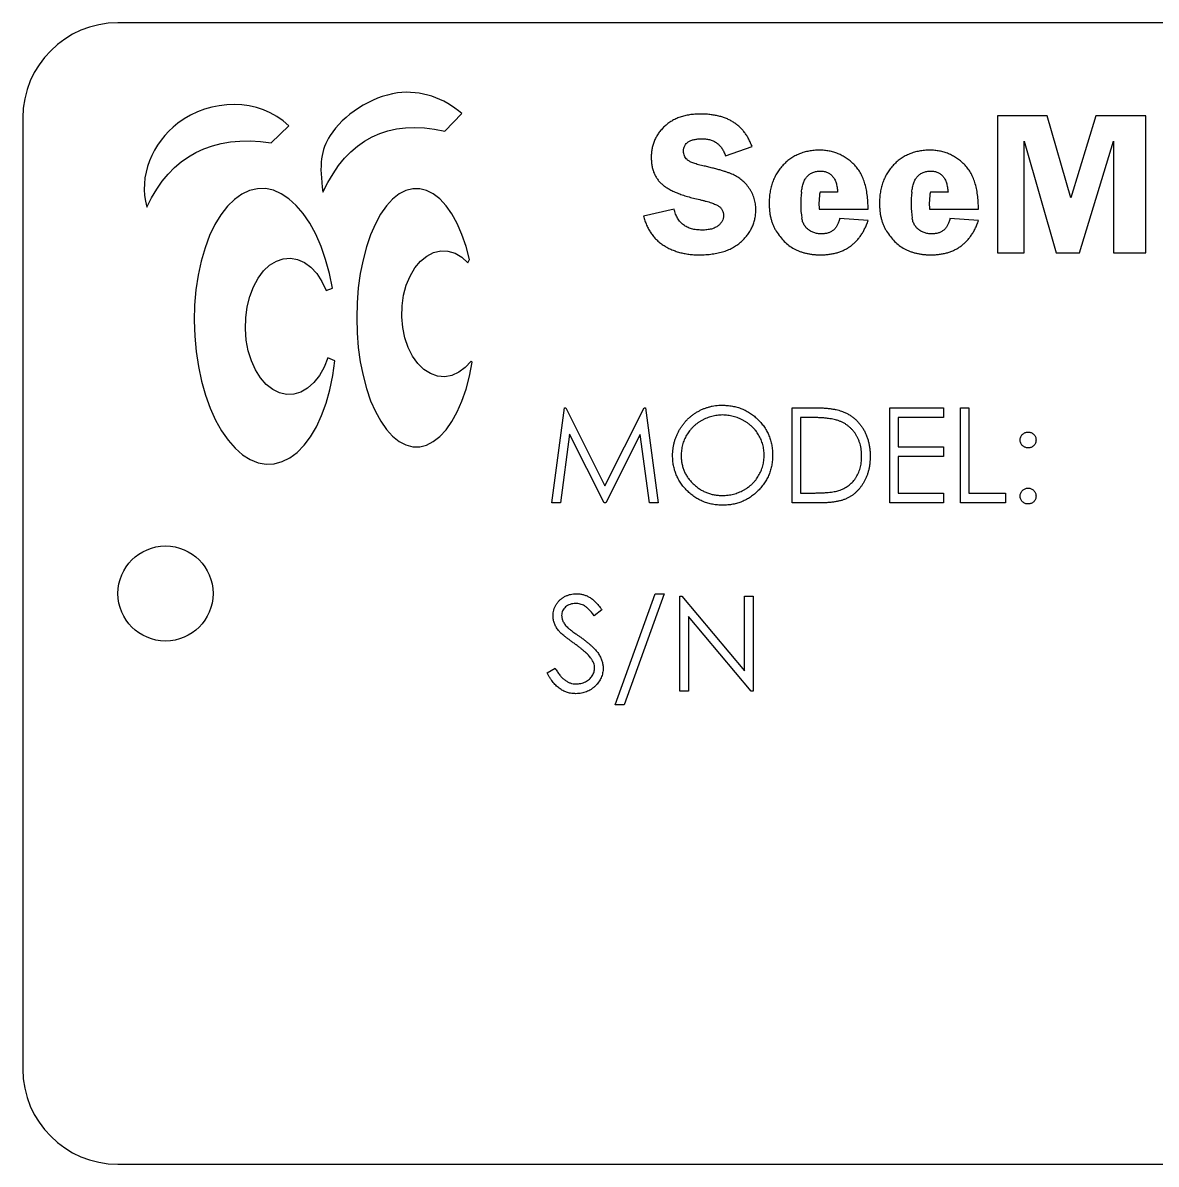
# Model space of a CAD drawing. Header units: millimetres. Extents: x -38.1 to 38.1, y -19.1 to 19.1.
# Drawn here: x -38.1 to -0.27, y -19.05 to 19.05 of the extents above; entities that cross this region are included whole.
import ezdxf

# ---------------------------------------------------------------- set-up
doc = ezdxf.new("R2010")
doc.units = ezdxf.units.MM

msp = doc.modelspace()

# ---------------------------------------------------------------- linework, layer by layer
at = {"color": 7, "linetype": 'Continuous', "lineweight": 25}
for p, q in [((34.925, 19.05), (-34.925, 19.05)), ((-24.015, 15.433), (-23.448, 16.021)), ((-38.1, 15.875), (-38.1, -15.875)), ((-5.567, 15.942), (-5.567, 11.37)), ((-3.908, 15.942), (-5.567, 15.942)), ((-3.123, 13.205), (-3.908, 15.942)), ((-2.287, 15.942), (-3.123, 13.205)), ((-0.614, 15.942), (-2.287, 15.942)), ((-0.614, 11.37), (-0.614, 15.942)), ((-29.806, 15.049), (-29.219, 15.616)), ((-14.648, 14.608), (-13.759, 14.917)), ((-4.678, 15.097), (-3.609, 11.37)), ((-4.678, 11.37), (-4.678, 15.097)), ((-2.831, 11.37), (-1.694, 15.097)), ((-1.694, 15.097), (-1.694, 11.37)), ((-12.107, 13.402), (-12.108, 13.402)), ((-10.901, 13.402), (-11.49, 13.402)), ((-8.424, 13.402), (-8.425, 13.402)), ((-7.218, 13.402), (-7.807, 13.402)), ((-16.362, 12.83), (-17.378, 12.601)), ((-11.519, 12.83), (-9.885, 12.83)), ((-7.836, 12.83), (-6.202, 12.83)), ((-9.885, 12.447), (-10.838, 12.513)), ((-6.202, 12.447), (-7.155, 12.513)), ((-23.243, 11.043), (-23.189, 11.154)), ((-5.567, 11.37), (-4.678, 11.37)), ((-3.609, 11.37), (-2.831, 11.37)), ((-1.694, 11.37), (-0.614, 11.37)), ((-27.971, 10.119), (-27.764, 10.192)), ((-27.686, 7.772), (-27.916, 7.869)), ((-23.097, 7.718), (-23.14, 7.758)), ((-20.44, 3.028), (-20.02, 6.203)), ((-20.02, 6.203), (-19.98, 6.203)), ((-19.98, 6.203), (-18.669, 3.598)), ((-18.669, 3.598), (-17.361, 6.203)), ((-17.361, 6.203), (-17.32, 6.203)), ((-17.32, 6.203), (-16.898, 3.028)), ((-12.421, 3.028), (-12.421, 6.203)), ((-12.421, 6.203), (-11.78, 6.203)), ((-9.164, 6.203), (-7.373, 6.203)), ((-9.164, 3.028), (-9.164, 6.203)), ((-7.373, 6.203), (-7.373, 5.878)), ((-6.803, 6.203), (-6.518, 6.203)), ((-6.803, 3.028), (-6.803, 6.203)), ((-6.518, 6.203), (-6.518, 3.354)), ((-11.912, 5.878), (-12.136, 5.878)), ((-12.136, 5.878), (-12.136, 3.354)), ((-7.373, 5.878), (-8.879, 5.878)), ((-8.879, 5.878), (-8.879, 4.901)), ((-19.849, 5.318), (-20.153, 3.028)), ((-18.699, 3.028), (-19.849, 5.318)), ((-17.488, 5.313), (-18.635, 3.028)), ((-17.184, 3.028), (-17.488, 5.313)), ((-8.879, 4.901), (-7.373, 4.901)), ((-8.879, 4.575), (-8.879, 3.354)), ((-7.373, 4.575), (-8.879, 4.575)), ((-7.373, 4.901), (-7.373, 4.575)), ((-12.136, 3.354), (-11.771, 3.354)), ((-8.879, 3.354), (-7.373, 3.354)), ((-7.373, 3.354), (-7.373, 3.028)), ((-6.518, 3.354), (-5.297, 3.354)), ((-5.297, 3.354), (-5.297, 3.028)), ((-20.153, 3.028), (-20.44, 3.028)), ((-18.635, 3.028), (-18.699, 3.028)), ((-16.898, 3.028), (-17.184, 3.028)), ((-11.437, 3.028), (-12.421, 3.028)), ((-7.373, 3.028), (-9.164, 3.028)), ((-5.297, 3.028), (-6.803, 3.028)), ((-18.323, -3.711), (-16.995, -0.007)), ((-16.695, -0.007), (-18.023, -3.711)), ((-16.995, -0.007), (-16.695, -0.007)), ((-16.165, -3.263), (-16.165, -0.088)), ((-16.165, -0.088), (-16.106, -0.088)), ((-16.106, -0.088), (-14.008, -2.587)), ((-14.008, -2.587), (-14.008, -0.088)), ((-14.008, -0.088), (-13.723, -0.088)), ((-13.723, -0.088), (-13.723, -3.263)), ((-18.771, -0.544), (-19.028, -0.74)), ((-13.788, -3.263), (-15.881, -0.77)), ((-15.881, -0.77), (-15.881, -3.263)), ((-20.602, -2.651), (-20.334, -2.49)), ((-15.881, -3.263), (-16.165, -3.263)), ((-13.723, -3.263), (-13.788, -3.263)), ((-18.023, -3.711), (-18.323, -3.711)), ((-34.925, -19.05), (34.925, -19.05))]:
    msp.add_line(p, q, dxfattribs=at)
at = {"color": 7, "linetype": 'Continuous', "lineweight": 25, "flags": 128}
for points in [[(-27.764, 10.192), (-27.865, 10.681), (-27.992, 11.148), (-28.145, 11.587), (-28.322, 11.992), (-28.52, 12.358), (-28.737, 12.68), (-28.971, 12.954), (-29.217, 13.177), (-29.473, 13.346), (-29.737, 13.459), (-30.003, 13.514), (-30.27, 13.51), (-30.534, 13.449), (-30.79, 13.329), (-31.037, 13.154), (-31.271, 12.925), (-31.489, 12.645), (-31.687, 12.318), (-31.865, 11.948), (-32.019, 11.539), (-32.147, 11.096), (-32.249, 10.627), (-32.321, 10.135), (-32.365, 9.628), (-32.378, 9.112), (-32.362, 8.593), (-32.315, 8.079), (-32.239, 7.575), (-32.135, 7.089), (-32.004, 6.625), (-31.847, 6.191), (-31.667, 5.791), (-31.466, 5.431), (-31.247, 5.116), (-31.011, 4.848), (-30.763, 4.633), (-30.506, 4.472), (-30.242, 4.367), (-29.975, 4.32), (-29.708, 4.332), (-29.446, 4.401), (-29.19, 4.528), (-28.945, 4.711), (-28.713, 4.948), (-28.498, 5.234), (-28.302, 5.568), (-28.128, 5.944), (-27.977, 6.358), (-27.853, 6.804), (-27.755, 7.278), (-27.686, 7.772)], [(-23.189, 11.154), (-23.305, 11.587), (-23.444, 11.988), (-23.603, 12.351), (-23.781, 12.672), (-23.974, 12.946), (-24.181, 13.17), (-24.398, 13.34), (-24.624, 13.455), (-24.853, 13.512), (-25.084, 13.511), (-25.314, 13.452), (-25.539, 13.336), (-25.756, 13.164), (-25.963, 12.938), (-26.156, 12.662), (-26.333, 12.34), (-26.491, 11.975), (-26.629, 11.573), (-26.744, 11.139), (-26.836, 10.679), (-26.902, 10.199), (-26.942, 9.706), (-26.956, 9.205), (-26.942, 8.705), (-26.902, 8.212), (-26.836, 7.732), (-26.744, 7.272), (-26.629, 6.838), (-26.491, 6.436), (-26.332, 6.071), (-26.155, 5.749), (-25.962, 5.473), (-25.756, 5.248), (-25.539, 5.076), (-25.314, 4.96), (-25.084, 4.901), (-24.853, 4.9), (-24.623, 4.957), (-24.398, 5.072), (-24.181, 5.242), (-23.974, 5.466), (-23.78, 5.74), (-23.603, 6.061), (-23.444, 6.425), (-23.305, 6.826), (-23.189, 7.259), (-23.097, 7.718)], [(-23.14, 7.758), (-23.334, 7.544), (-23.549, 7.383), (-23.779, 7.28), (-24.018, 7.238), (-24.257, 7.259), (-24.491, 7.341), (-24.712, 7.483), (-24.914, 7.68), (-25.09, 7.926), (-25.235, 8.214), (-25.346, 8.535), (-25.418, 8.881), (-25.45, 9.239), (-25.441, 9.601), (-25.39, 9.955), (-25.3, 10.291), (-25.174, 10.598), (-25.014, 10.868), (-24.825, 11.093), (-24.614, 11.265), (-24.387, 11.381), (-24.149, 11.435), (-23.909, 11.428), (-23.674, 11.358), (-23.449, 11.228), (-23.243, 11.043)], [(-27.916, 7.869), (-28.043, 7.553), (-28.202, 7.273), (-28.388, 7.038), (-28.595, 6.853), (-28.82, 6.724), (-29.055, 6.654), (-29.294, 6.644), (-29.531, 6.695), (-29.759, 6.807), (-29.973, 6.974), (-30.166, 7.194), (-30.333, 7.461), (-30.471, 7.766), (-30.575, 8.103), (-30.642, 8.461), (-30.67, 8.831), (-30.66, 9.204), (-30.61, 9.57), (-30.524, 9.917), (-30.401, 10.238), (-30.247, 10.524), (-30.065, 10.766), (-29.861, 10.959), (-29.638, 11.097), (-29.405, 11.176), (-29.166, 11.195), (-28.928, 11.153), (-28.698, 11.051), (-28.482, 10.891), (-28.285, 10.679), (-28.114, 10.419), (-27.971, 10.119)]]:
    msp.add_lwpolyline(points, dxfattribs=at)
at = {"color": 7, "linetype": 'Continuous', "lineweight": 25}
msp.add_circle((-33.337, 0), 1.587, dxfattribs=at)
for centre, radius, start, end in [((-34.925, 15.875), 3.175, 90, 180), ((-9.24, 13), 2.896, 172.03, 189.3497), ((-9.24, 13), 2.286, 169.8848, 184.2651), ((-5.557, 13), 2.896, 172.03, 189.3497), ((-5.557, 13), 2.286, 169.8848, 184.2651), ((-34.925, -15.875), 3.175, 180, 270)]:
    msp.add_arc(centre, radius, start, end, dxfattribs=at)
for points, knots in [([(-23.448, 16.021), (-24.029, 16.535), (-25.708, 17.135), (-28.066, 15.504), (-28.214, 14.315), (-28.082, 13.395)], [0, 0, 0, 0, 0.335432, 0.721969, 1, 1, 1, 1]), ([(-29.219, 15.616), (-30.216, 16.566), (-33.148, 16.473), (-34.261, 13.927), (-33.957, 12.902)], [0, 0, 0, 0, 0.558738, 1, 1, 1, 1]), ([(-15.483, 16.005), (-15.545, 16.004), (-15.665, 16.001), (-15.84, 15.982), (-16.006, 15.949), (-16.161, 15.904), (-16.307, 15.845), (-16.443, 15.773), (-16.569, 15.688), (-16.684, 15.591), (-16.787, 15.484), (-16.878, 15.371), (-16.953, 15.25), (-17.017, 15.125), (-17.064, 14.993), (-17.099, 14.856), (-17.121, 14.712), (-17.123, 14.614), (-17.124, 14.564)], [0, 0, 0, 0, 0.075392, 0.147094, 0.215647, 0.281524, 0.345307, 0.407637, 0.469762, 0.53127, 0.592, 0.651083, 0.708616, 0.765676, 0.822567, 0.880233, 0.939177, 1, 1, 1, 1]), ([(-13.759, 14.917), (-13.775, 14.961), (-13.808, 15.048), (-13.868, 15.171), (-13.934, 15.287), (-14.009, 15.393), (-14.091, 15.491), (-14.18, 15.581), (-14.277, 15.663), (-14.381, 15.735), (-14.493, 15.799), (-14.613, 15.855), (-14.74, 15.901), (-14.874, 15.938), (-15.016, 15.968), (-15.165, 15.99), (-15.322, 16.003), (-15.429, 16.004), (-15.483, 16.005)], [0, 0, 0, 0, 0.064515, 0.126749, 0.187269, 0.246301, 0.304029, 0.361531, 0.418914, 0.476688, 0.534966, 0.594791, 0.656394, 0.719754, 0.785322, 0.853813, 0.925435, 1, 1, 1, 1]), ([(-16.045, 14.764), (-16.043, 14.797), (-16.04, 14.859), (-16.009, 14.946), (-15.959, 15.021), (-15.888, 15.08), (-15.797, 15.126), (-15.687, 15.158), (-15.559, 15.176), (-15.467, 15.178), (-15.418, 15.18)], [0, 0, 0, 0, 0.11479, 0.219827, 0.321313, 0.427104, 0.543847, 0.676556, 0.827346, 1, 1, 1, 1]), ([(-15.418, 15.18), (-15.371, 15.178), (-15.28, 15.175), (-15.15, 15.148), (-15.033, 15.103), (-14.928, 15.04), (-14.838, 14.957), (-14.76, 14.858), (-14.694, 14.74), (-14.664, 14.653), (-14.648, 14.608)], [0, 0, 0, 0, 0.136063, 0.262095, 0.381078, 0.497354, 0.613142, 0.733667, 0.861657, 1, 1, 1, 1]), ([(-17.124, 14.564), (-17.123, 14.516), (-17.121, 14.421), (-17.103, 14.284), (-17.075, 14.156), (-17.034, 14.037), (-16.981, 13.926), (-16.916, 13.825), (-16.841, 13.732), (-16.751, 13.648), (-16.649, 13.572), (-16.531, 13.5), (-16.399, 13.431), (-16.25, 13.367), (-16.087, 13.305), (-15.907, 13.25), (-15.713, 13.194), (-15.577, 13.163), (-15.507, 13.148)], [0, 0, 0, 0, 0.061506, 0.119272, 0.174547, 0.227166, 0.278589, 0.328801, 0.379011, 0.429582, 0.483011, 0.540443, 0.603646, 0.671605, 0.744903, 0.823836, 0.90894, 1, 1, 1, 1]), ([(-15.4, 14.279), (-15.433, 14.286), (-15.495, 14.3), (-15.584, 14.324), (-15.664, 14.349), (-15.735, 14.373), (-15.797, 14.399), (-15.849, 14.426), (-15.893, 14.453), (-15.938, 14.49), (-15.981, 14.541), (-16.017, 14.61), (-16.042, 14.685), (-16.044, 14.737), (-16.045, 14.764)], [0, 0, 0, 0, 0.114099, 0.217581, 0.312745, 0.397248, 0.472723, 0.538499, 0.597047, 0.646493, 0.736478, 0.822854, 0.909848, 1, 1, 1, 1]), ([(-11.508, 14.799), (-11.568, 14.797), (-11.686, 14.794), (-11.859, 14.771), (-12.024, 14.732), (-12.18, 14.678), (-12.328, 14.61), (-12.467, 14.525), (-12.598, 14.424), (-12.72, 14.309), (-12.829, 14.182), (-12.925, 14.044), (-13.007, 13.897), (-13.072, 13.738), (-13.124, 13.571), (-13.16, 13.395), (-13.184, 13.208), (-13.186, 13.081), (-13.187, 13.016)], [0, 0, 0, 0, 0.065653, 0.128905, 0.190007, 0.2495, 0.308348, 0.367373, 0.426986, 0.487916, 0.549247, 0.60983, 0.670806, 0.732515, 0.795893, 0.86106, 0.92896, 1, 1, 1, 1]), ([(-9.885, 12.83), (-9.887, 12.913), (-9.89, 13.073), (-9.911, 13.305), (-9.949, 13.519), (-10, 13.716), (-10.067, 13.896), (-10.15, 14.058), (-10.246, 14.204), (-10.36, 14.329), (-10.482, 14.439), (-10.611, 14.535), (-10.746, 14.617), (-10.886, 14.684), (-11.033, 14.735), (-11.186, 14.771), (-11.345, 14.795), (-11.453, 14.797), (-11.508, 14.799)], [0, 0, 0, 0, 0.0860345, 0.1665342, 0.2416322, 0.3120462, 0.3782301, 0.4408397, 0.5008451, 0.5593166, 0.6163044, 0.6716139, 0.7262378, 0.7799334, 0.8334524, 0.8875956, 0.9431952, 1, 1, 1, 1]), ([(-7.825, 14.799), (-7.885, 14.797), (-8.003, 14.794), (-8.176, 14.771), (-8.341, 14.732), (-8.497, 14.678), (-8.645, 14.61), (-8.784, 14.525), (-8.915, 14.424), (-9.037, 14.309), (-9.146, 14.182), (-9.242, 14.044), (-9.324, 13.897), (-9.389, 13.738), (-9.441, 13.571), (-9.477, 13.395), (-9.501, 13.208), (-9.503, 13.081), (-9.504, 13.016)], [0, 0, 0, 0, 0.065653, 0.128905, 0.190007, 0.2495, 0.308348, 0.367373, 0.426986, 0.487916, 0.549247, 0.60983, 0.670806, 0.732515, 0.795893, 0.86106, 0.92896, 1, 1, 1, 1]), ([(-6.202, 12.83), (-6.204, 12.913), (-6.207, 13.073), (-6.228, 13.305), (-6.266, 13.519), (-6.317, 13.716), (-6.384, 13.896), (-6.467, 14.058), (-6.563, 14.204), (-6.677, 14.329), (-6.799, 14.439), (-6.928, 14.535), (-7.063, 14.617), (-7.203, 14.684), (-7.35, 14.735), (-7.503, 14.771), (-7.662, 14.795), (-7.77, 14.797), (-7.825, 14.799)], [0, 0, 0, 0, 0.0860345, 0.1665342, 0.2416322, 0.3120462, 0.3782301, 0.4408397, 0.5008451, 0.5593166, 0.6163044, 0.6716139, 0.7262378, 0.7799334, 0.8334524, 0.8875956, 0.9431952, 1, 1, 1, 1]), ([(-13.632, 12.816), (-13.632, 12.849), (-13.633, 12.913), (-13.645, 13.007), (-13.661, 13.1), (-13.685, 13.19), (-13.718, 13.277), (-13.755, 13.363), (-13.8, 13.445), (-13.868, 13.551), (-13.963, 13.673), (-14.093, 13.8), (-14.235, 13.905), (-14.366, 13.975), (-14.481, 14.021), (-14.578, 14.058), (-14.687, 14.094), (-14.807, 14.13), (-14.939, 14.168), (-15.083, 14.204), (-15.238, 14.242), (-15.345, 14.266), (-15.4, 14.279)], [0, 0, 0, 0, 0.038559, 0.07617, 0.113351, 0.149983, 0.186809, 0.223786, 0.260917, 0.298772, 0.373277, 0.444195, 0.513966, 0.583114, 0.620143, 0.66134, 0.706484, 0.756246, 0.810645, 0.869498, 0.932644, 1, 1, 1, 1]), ([(-12.108, 13.402), (-12.101, 13.456), (-12.088, 13.56), (-12.049, 13.704), (-11.993, 13.826), (-11.921, 13.927), (-11.832, 14.006), (-11.726, 14.061), (-11.606, 14.095), (-11.52, 14.098), (-11.476, 14.1)], [0, 0, 0, 0, 0.157029, 0.29675, 0.422208, 0.537392, 0.647419, 0.757289, 0.873488, 1, 1, 1, 1]), ([(-11.476, 14.1), (-11.434, 14.098), (-11.354, 14.094), (-11.242, 14.061), (-11.144, 14.005), (-11.063, 13.926), (-10.998, 13.826), (-10.951, 13.703), (-10.915, 13.56), (-10.906, 13.456), (-10.901, 13.402)], [0, 0, 0, 0, 0.1224965, 0.2355419, 0.3427018, 0.4510951, 0.5667078, 0.6941457, 0.8378627, 1, 1, 1, 1]), ([(-8.425, 13.402), (-8.418, 13.456), (-8.405, 13.56), (-8.366, 13.704), (-8.31, 13.826), (-8.238, 13.927), (-8.149, 14.006), (-8.043, 14.061), (-7.923, 14.095), (-7.837, 14.098), (-7.793, 14.1)], [0, 0, 0, 0, 0.157029, 0.29675, 0.422208, 0.537392, 0.647419, 0.757289, 0.873488, 1, 1, 1, 1]), ([(-7.793, 14.1), (-7.751, 14.098), (-7.671, 14.094), (-7.559, 14.061), (-7.461, 14.005), (-7.38, 13.926), (-7.315, 13.826), (-7.268, 13.703), (-7.232, 13.56), (-7.223, 13.456), (-7.218, 13.402)], [0, 0, 0, 0, 0.1224965, 0.2355419, 0.3427018, 0.4510951, 0.5667078, 0.6941457, 0.8378627, 1, 1, 1, 1]), ([(-15.507, 13.148), (-15.47, 13.139), (-15.398, 13.123), (-15.296, 13.096), (-15.202, 13.071), (-15.118, 13.044), (-15.044, 13.016), (-14.979, 12.99), (-14.924, 12.962), (-14.864, 12.926), (-14.802, 12.875), (-14.748, 12.8), (-14.716, 12.713), (-14.713, 12.651), (-14.711, 12.619)], [0, 0, 0, 0, 0.110693, 0.212344, 0.305449, 0.390589, 0.466121, 0.533313, 0.593083, 0.644492, 0.735924, 0.821486, 0.907858, 1, 1, 1, 1]), ([(-13.187, 13.016), (-13.187, 12.972), (-13.185, 12.885), (-13.174, 12.758), (-13.157, 12.635), (-13.129, 12.517), (-13.097, 12.404), (-13.056, 12.295), (-13.009, 12.191), (-12.934, 12.061), (-12.83, 11.912), (-12.688, 11.751), (-12.529, 11.615), (-12.383, 11.521), (-12.259, 11.458), (-12.16, 11.418), (-12.057, 11.383), (-11.948, 11.356), (-11.835, 11.332), (-11.717, 11.318), (-11.594, 11.307), (-11.511, 11.306), (-11.468, 11.306)], [0, 0, 0, 0, 0.048395, 0.095121, 0.140693, 0.18472, 0.227884, 0.27024, 0.31223, 0.353599, 0.434316, 0.512364, 0.588462, 0.664227, 0.70245, 0.741423, 0.781333, 0.822264, 0.864562, 0.908186, 0.953069, 1, 1, 1, 1]), ([(-9.504, 13.016), (-9.504, 12.972), (-9.502, 12.885), (-9.491, 12.758), (-9.474, 12.635), (-9.446, 12.517), (-9.414, 12.404), (-9.373, 12.295), (-9.326, 12.191), (-9.251, 12.061), (-9.147, 11.912), (-9.005, 11.751), (-8.846, 11.615), (-8.7, 11.521), (-8.576, 11.458), (-8.477, 11.418), (-8.374, 11.383), (-8.265, 11.356), (-8.152, 11.332), (-8.034, 11.318), (-7.911, 11.307), (-7.828, 11.306), (-7.785, 11.306)], [0, 0, 0, 0, 0.048395, 0.095121, 0.140693, 0.18472, 0.227884, 0.27024, 0.31223, 0.353599, 0.434316, 0.512364, 0.588462, 0.664227, 0.70245, 0.741423, 0.781333, 0.822264, 0.864562, 0.908186, 0.953069, 1, 1, 1, 1]), ([(-17.378, 12.601), (-17.365, 12.549), (-17.337, 12.446), (-17.281, 12.3), (-17.216, 12.163), (-17.138, 12.038), (-17.053, 11.92), (-16.954, 11.813), (-16.846, 11.717), (-16.727, 11.63), (-16.6, 11.554), (-16.466, 11.487), (-16.325, 11.432), (-16.179, 11.385), (-16.025, 11.349), (-15.865, 11.325), (-15.698, 11.308), (-15.585, 11.307), (-15.527, 11.306)], [0, 0, 0, 0, 0.065952, 0.129474, 0.190882, 0.250511, 0.309712, 0.368305, 0.427226, 0.486752, 0.547072, 0.607932, 0.669196, 0.731902, 0.795766, 0.861559, 0.929707, 1, 1, 1, 1]), ([(-15.437, 12.132), (-15.497, 12.133), (-15.612, 12.137), (-15.777, 12.17), (-15.923, 12.224), (-16.05, 12.302), (-16.159, 12.402), (-16.248, 12.525), (-16.318, 12.669), (-16.347, 12.775), (-16.362, 12.83)], [0, 0, 0, 0, 0.142527, 0.272527, 0.393752, 0.50918, 0.62313, 0.740545, 0.865001, 1, 1, 1, 1]), ([(-15.527, 11.306), (-15.451, 11.307), (-15.304, 11.31), (-15.09, 11.331), (-14.89, 11.365), (-14.705, 11.415), (-14.534, 11.476), (-14.378, 11.555), (-14.236, 11.645), (-14.109, 11.75), (-13.998, 11.866), (-13.899, 11.985), (-13.817, 12.111), (-13.749, 12.242), (-13.697, 12.378), (-13.659, 12.519), (-13.637, 12.666), (-13.634, 12.766), (-13.632, 12.816)], [0, 0, 0, 0, 0.083526, 0.162282, 0.236664, 0.306881, 0.373319, 0.436906, 0.498393, 0.558982, 0.618022, 0.674506, 0.729512, 0.783646, 0.836729, 0.890319, 0.944508, 1, 1, 1, 1]), ([(-14.711, 12.619), (-14.713, 12.586), (-14.717, 12.522), (-14.753, 12.43), (-14.812, 12.346), (-14.877, 12.285), (-14.939, 12.24), (-14.993, 12.212), (-15.053, 12.187), (-15.118, 12.166), (-15.19, 12.15), (-15.267, 12.14), (-15.35, 12.132), (-15.407, 12.132), (-15.437, 12.132)], [0, 0, 0, 0, 0.099273, 0.197108, 0.299499, 0.410975, 0.470792, 0.533123, 0.599222, 0.669654, 0.744658, 0.823755, 0.909472, 1, 1, 1, 1]), ([(-11.446, 12.005), (-11.49, 12.007), (-11.576, 12.011), (-11.699, 12.043), (-11.813, 12.098), (-11.899, 12.16), (-11.959, 12.22), (-11.999, 12.271), (-12.033, 12.327), (-12.061, 12.388), (-12.081, 12.455), (-12.092, 12.503), (-12.096, 12.528), (-12.097, 12.53)], [0.1441545, 0.1441545, 0.1441545, 0.1441545, 0.2671141, 0.384197, 0.5004564, 0.6187329, 0.679122, 0.7392895, 0.8001052, 0.8632565, 0.9275505, 0.9960181, 1, 1, 1, 1]), ([(-11.468, 11.306), (-11.419, 11.307), (-11.324, 11.308), (-11.184, 11.323), (-11.05, 11.343), (-10.923, 11.376), (-10.801, 11.415), (-10.686, 11.465), (-10.577, 11.523), (-10.475, 11.59), (-10.379, 11.666), (-10.289, 11.751), (-10.206, 11.846), (-10.128, 11.948), (-10.058, 12.06), (-9.993, 12.18), (-9.935, 12.31), (-9.902, 12.401), (-9.885, 12.447)], [0, 0, 0, 0, 0.069288, 0.13605, 0.200032, 0.262198, 0.322691, 0.382208, 0.440384, 0.498537, 0.556228, 0.614556, 0.674306, 0.735182, 0.797663, 0.86238, 0.930074, 1, 1, 1, 1]), ([(-10.838, 12.513), (-10.847, 12.472), (-10.865, 12.396), (-10.911, 12.292), (-10.967, 12.202), (-11.039, 12.129), (-11.123, 12.073), (-11.22, 12.032), (-11.329, 12.009), (-11.406, 12.006), (-11.446, 12.005)], [0, 0, 0, 0, 0.1412, 0.270036, 0.389241, 0.504207, 0.618043, 0.735235, 0.86213, 1, 1, 1, 1]), ([(-7.763, 12.005), (-7.807, 12.007), (-7.893, 12.011), (-8.016, 12.043), (-8.13, 12.098), (-8.216, 12.16), (-8.276, 12.22), (-8.316, 12.271), (-8.35, 12.327), (-8.378, 12.388), (-8.398, 12.455), (-8.409, 12.503), (-8.413, 12.528), (-8.414, 12.53)], [0.1441545, 0.1441545, 0.1441545, 0.1441545, 0.2671141, 0.384197, 0.5004564, 0.6187329, 0.679122, 0.7392895, 0.8001052, 0.8632565, 0.9275505, 0.9960181, 1, 1, 1, 1]), ([(-7.785, 11.306), (-7.736, 11.307), (-7.641, 11.308), (-7.501, 11.323), (-7.367, 11.343), (-7.24, 11.376), (-7.118, 11.415), (-7.003, 11.465), (-6.894, 11.523), (-6.792, 11.59), (-6.696, 11.666), (-6.606, 11.751), (-6.523, 11.846), (-6.445, 11.948), (-6.375, 12.06), (-6.31, 12.18), (-6.252, 12.31), (-6.219, 12.401), (-6.202, 12.447)], [0, 0, 0, 0, 0.069288, 0.13605, 0.200032, 0.262198, 0.322691, 0.382208, 0.440384, 0.498537, 0.556228, 0.614556, 0.674306, 0.735182, 0.797663, 0.86238, 0.930074, 1, 1, 1, 1]), ([(-7.155, 12.513), (-7.164, 12.472), (-7.182, 12.396), (-7.228, 12.292), (-7.284, 12.202), (-7.356, 12.129), (-7.44, 12.073), (-7.537, 12.032), (-7.646, 12.009), (-7.723, 12.006), (-7.763, 12.005)], [0, 0, 0, 0, 0.1412, 0.270036, 0.389241, 0.504207, 0.618043, 0.735235, 0.86213, 1, 1, 1, 1]), ([(-16.41, 4.602), (-16.409, 4.64), (-16.408, 4.715), (-16.397, 4.826), (-16.38, 4.936), (-16.356, 5.043), (-16.324, 5.149), (-16.287, 5.252), (-16.241, 5.353), (-16.19, 5.452), (-16.133, 5.546), (-16.069, 5.636), (-16.002, 5.721), (-15.928, 5.8), (-15.851, 5.874), (-15.768, 5.943), (-15.68, 6.007), (-15.587, 6.064), (-15.491, 6.116), (-15.393, 6.161), (-15.292, 6.199), (-15.19, 6.23), (-15.085, 6.255), (-14.979, 6.272), (-14.871, 6.283), (-14.798, 6.284), (-14.761, 6.285)], [0, 0, 0, 0, 0.043209, 0.0858729, 0.12812, 0.170152, 0.2119176, 0.253753, 0.2960064, 0.3384434, 0.3810154, 0.4228205, 0.4640891, 0.5051258, 0.545975, 0.5869852, 0.6283386, 0.6700838, 0.7119916, 0.7530392, 0.7940494, 0.8348855, 0.8754983, 0.9165473, 0.9580038, 1, 1, 1, 1]), ([(-14.761, 6.285), (-14.702, 6.283), (-14.587, 6.28), (-14.417, 6.258), (-14.255, 6.219), (-14.1, 6.168), (-13.952, 6.099), (-13.812, 6.016), (-13.679, 5.917), (-13.555, 5.804), (-13.442, 5.682), (-13.343, 5.55), (-13.259, 5.412), (-13.191, 5.266), (-13.137, 5.114), (-13.1, 4.954), (-13.076, 4.788), (-13.073, 4.675), (-13.072, 4.617)], [0, 0, 0, 0, 0.06657, 0.130749, 0.193413, 0.254989, 0.316114, 0.377262, 0.439401, 0.502971, 0.566525, 0.628231, 0.689091, 0.749345, 0.81017, 0.87161, 0.934869, 1, 1, 1, 1]), ([(-11.78, 6.203), (-11.724, 6.203), (-11.616, 6.202), (-11.46, 6.197), (-11.316, 6.189), (-11.184, 6.176), (-11.064, 6.16), (-10.956, 6.141), (-10.86, 6.118), (-10.8, 6.098), (-10.772, 6.089)], [0, 0, 0, 0, 0.164289, 0.317406, 0.458844, 0.589367, 0.707831, 0.81577, 0.91288, 1, 1, 1, 1]), ([(-14.747, 5.959), (-14.777, 5.959), (-14.837, 5.958), (-14.926, 5.948), (-15.014, 5.935), (-15.101, 5.915), (-15.187, 5.888), (-15.271, 5.858), (-15.354, 5.82), (-15.436, 5.778), (-15.514, 5.731), (-15.589, 5.68), (-15.659, 5.624), (-15.725, 5.565), (-15.786, 5.502), (-15.843, 5.435), (-15.895, 5.363), (-15.943, 5.289), (-15.986, 5.211), (-16.024, 5.131), (-16.055, 5.048), (-16.08, 4.963), (-16.101, 4.876), (-16.114, 4.787), (-16.124, 4.696), (-16.124, 4.634), (-16.125, 4.603)], [0, 0, 0, 0, 0.042023, 0.083645, 0.124984, 0.166247, 0.207702, 0.249631, 0.291742, 0.334743, 0.37746, 0.419556, 0.461044, 0.502096, 0.542891, 0.583801, 0.624864, 0.666225, 0.707399, 0.748557, 0.789655, 0.83074, 0.87207, 0.913993, 0.956498, 1, 1, 1, 1]), ([(-13.357, 4.618), (-13.357, 4.648), (-13.358, 4.71), (-13.367, 4.8), (-13.381, 4.888), (-13.401, 4.974), (-13.426, 5.057), (-13.458, 5.139), (-13.495, 5.218), (-13.537, 5.294), (-13.585, 5.368), (-13.637, 5.438), (-13.695, 5.504), (-13.756, 5.567), (-13.822, 5.626), (-13.893, 5.68), (-13.969, 5.731), (-14.048, 5.778), (-14.131, 5.821), (-14.215, 5.857), (-14.301, 5.889), (-14.388, 5.915), (-14.476, 5.935), (-14.565, 5.948), (-14.656, 5.958), (-14.717, 5.959), (-14.747, 5.959)], [0, 0, 0, 0, 0.042915, 0.08513, 0.126473, 0.167453, 0.207976, 0.248249, 0.28875, 0.32967, 0.370537, 0.411129, 0.451819, 0.492406, 0.533486, 0.575263, 0.617441, 0.660672, 0.70394, 0.746868, 0.789079, 0.831104, 0.873238, 0.915166, 0.957381, 1, 1, 1, 1]), ([(-10.937, 5.789), (-10.963, 5.796), (-11.02, 5.812), (-11.112, 5.829), (-11.216, 5.844), (-11.332, 5.857), (-11.46, 5.866), (-11.6, 5.873), (-11.752, 5.877), (-11.858, 5.878), (-11.912, 5.878)], [0, 0, 0, 0, 0.084319, 0.179285, 0.286583, 0.405111, 0.535593, 0.67819, 0.832976, 1, 1, 1, 1]), ([(-10.1, 4.576), (-10.101, 4.614), (-10.102, 4.686), (-10.113, 4.794), (-10.13, 4.896), (-10.154, 4.995), (-10.185, 5.09), (-10.224, 5.181), (-10.268, 5.268), (-10.321, 5.35), (-10.378, 5.427), (-10.442, 5.497), (-10.511, 5.562), (-10.585, 5.621), (-10.665, 5.672), (-10.75, 5.718), (-10.841, 5.757), (-10.905, 5.778), (-10.937, 5.789)], [0, 0, 0, 0, 0.070151, 0.137813, 0.203226, 0.267174, 0.330024, 0.391794, 0.453084, 0.514334, 0.575, 0.634865, 0.694116, 0.753442, 0.813126, 0.87408, 0.936007, 1, 1, 1, 1]), ([(-10.772, 6.089), (-10.735, 6.075), (-10.663, 6.047), (-10.559, 5.995), (-10.462, 5.936), (-10.37, 5.87), (-10.286, 5.795), (-10.206, 5.714), (-10.134, 5.624), (-10.068, 5.528), (-10.008, 5.426), (-9.956, 5.319), (-9.913, 5.207), (-9.877, 5.09), (-9.849, 4.968), (-9.83, 4.841), (-9.817, 4.71), (-9.816, 4.621), (-9.815, 4.576)], [0, 0, 0, 0, 0.061545, 0.121694, 0.181155, 0.239875, 0.298702, 0.357647, 0.417605, 0.478494, 0.540407, 0.602345, 0.665004, 0.728559, 0.793651, 0.860534, 0.929236, 1, 1, 1, 1]), ([(-4.809, 5.125), (-4.808, 5.142), (-4.806, 5.177), (-4.791, 5.226), (-4.766, 5.272), (-4.732, 5.312), (-4.692, 5.347), (-4.646, 5.371), (-4.596, 5.386), (-4.562, 5.388), (-4.544, 5.389)], [0, 0, 0, 0, 0.126257, 0.249407, 0.371465, 0.498805, 0.627129, 0.750535, 0.872218, 1, 1, 1, 1]), ([(-4.544, 5.389), (-4.526, 5.388), (-4.492, 5.386), (-4.442, 5.372), (-4.396, 5.347), (-4.356, 5.313), (-4.323, 5.273), (-4.297, 5.228), (-4.283, 5.177), (-4.281, 5.143), (-4.28, 5.125)], [0, 0, 0, 0, 0.127519, 0.249986, 0.371792, 0.49887, 0.625948, 0.748492, 0.870959, 1, 1, 1, 1]), ([(-4.544, 4.86), (-4.562, 4.861), (-4.596, 4.863), (-4.646, 4.878), (-4.692, 4.902), (-4.732, 4.936), (-4.766, 4.976), (-4.791, 5.022), (-4.806, 5.072), (-4.808, 5.107), (-4.809, 5.125)], [0, 0, 0, 0, 0.127574, 0.248624, 0.371829, 0.498962, 0.626095, 0.747954, 0.870903, 1, 1, 1, 1]), ([(-4.28, 5.125), (-4.281, 5.107), (-4.283, 5.072), (-4.297, 5.021), (-4.323, 4.976), (-4.356, 4.936), (-4.396, 4.902), (-4.442, 4.877), (-4.492, 4.863), (-4.526, 4.861), (-4.544, 4.86)], [0, 0, 0, 0, 0.129041, 0.251508, 0.374052, 0.50113, 0.628208, 0.750014, 0.872481, 1, 1, 1, 1]), ([(-14.736, 2.947), (-14.793, 2.948), (-14.907, 2.951), (-15.073, 2.975), (-15.233, 3.012), (-15.386, 3.065), (-15.532, 3.134), (-15.671, 3.217), (-15.803, 3.317), (-15.927, 3.429), (-16.04, 3.552), (-16.139, 3.683), (-16.222, 3.821), (-16.291, 3.965), (-16.345, 4.115), (-16.382, 4.272), (-16.406, 4.435), (-16.408, 4.546), (-16.41, 4.602)], [0, 0, 0, 0, 0.065819, 0.129747, 0.192072, 0.253459, 0.31457, 0.37628, 0.439026, 0.503267, 0.567493, 0.629705, 0.691, 0.751452, 0.812004, 0.87315, 0.935635, 1, 1, 1, 1]), ([(-16.125, 4.603), (-16.124, 4.557), (-16.121, 4.467), (-16.101, 4.335), (-16.071, 4.208), (-16.026, 4.086), (-15.969, 3.97), (-15.899, 3.859), (-15.816, 3.755), (-15.722, 3.656), (-15.619, 3.567), (-15.51, 3.488), (-15.396, 3.421), (-15.276, 3.367), (-15.151, 3.324), (-15.021, 3.295), (-14.886, 3.275), (-14.794, 3.273), (-14.747, 3.273)], [0, 0, 0, 0, 0.064504, 0.126899, 0.187747, 0.24815, 0.308586, 0.369583, 0.431827, 0.49618, 0.560668, 0.623504, 0.68526, 0.746537, 0.808327, 0.870486, 0.934317, 1, 1, 1, 1]), ([(-14.747, 3.273), (-14.716, 3.273), (-14.654, 3.274), (-14.561, 3.282), (-14.47, 3.296), (-14.381, 3.316), (-14.294, 3.341), (-14.208, 3.371), (-14.125, 3.408), (-14.043, 3.448), (-13.964, 3.495), (-13.889, 3.545), (-13.82, 3.6), (-13.754, 3.658), (-13.693, 3.721), (-13.636, 3.788), (-13.585, 3.859), (-13.537, 3.934), (-13.495, 4.012), (-13.458, 4.092), (-13.426, 4.174), (-13.401, 4.259), (-13.381, 4.346), (-13.367, 4.434), (-13.358, 4.525), (-13.357, 4.587), (-13.357, 4.618)], [0, 0, 0, 0, 0.043633, 0.086538, 0.129177, 0.171436, 0.213416, 0.255266, 0.297369, 0.339941, 0.382347, 0.423953, 0.464871, 0.505572, 0.546003, 0.586568, 0.627065, 0.668271, 0.709549, 0.750428, 0.791096, 0.832027, 0.873136, 0.914611, 0.956956, 1, 1, 1, 1]), ([(-13.072, 4.617), (-13.073, 4.56), (-13.076, 4.447), (-13.1, 4.282), (-13.137, 4.123), (-13.19, 3.971), (-13.258, 3.826), (-13.342, 3.687), (-13.442, 3.555), (-13.554, 3.431), (-13.677, 3.318), (-13.809, 3.219), (-13.946, 3.134), (-14.092, 3.066), (-14.243, 3.012), (-14.401, 2.975), (-14.566, 2.951), (-14.679, 2.948), (-14.736, 2.947)], [0, 0, 0, 0, 0.0652265, 0.128569, 0.1903204, 0.251378, 0.3123875, 0.3737887, 0.4364312, 0.5005668, 0.5646868, 0.6271355, 0.6884554, 0.7492457, 0.8101552, 0.8716709, 0.9347735, 1, 1, 1, 1]), ([(-9.815, 4.576), (-9.816, 4.537), (-9.817, 4.459), (-9.827, 4.345), (-9.842, 4.235), (-9.865, 4.128), (-9.892, 4.024), (-9.928, 3.925), (-9.968, 3.828), (-10.015, 3.736), (-10.067, 3.649), (-10.123, 3.567), (-10.182, 3.491), (-10.246, 3.421), (-10.313, 3.357), (-10.384, 3.298), (-10.459, 3.246), (-10.538, 3.199), (-10.623, 3.158), (-10.716, 3.123), (-10.816, 3.094), (-10.925, 3.07), (-11.041, 3.051), (-11.166, 3.038), (-11.299, 3.029), (-11.39, 3.029), (-11.437, 3.028)], [0, 0, 0, 0, 0.046081, 0.090807, 0.134295, 0.177024, 0.218823, 0.260244, 0.30108, 0.341614, 0.381583, 0.42012, 0.458075, 0.494738, 0.531195, 0.566934, 0.602713, 0.638327, 0.674853, 0.713467, 0.754442, 0.797815, 0.843989, 0.893072, 0.944963, 1, 1, 1, 1]), ([(-10.864, 3.435), (-10.835, 3.445), (-10.777, 3.465), (-10.695, 3.502), (-10.618, 3.545), (-10.545, 3.594), (-10.478, 3.649), (-10.415, 3.709), (-10.357, 3.775), (-10.303, 3.847), (-10.256, 3.924), (-10.214, 4.005), (-10.178, 4.09), (-10.15, 4.179), (-10.128, 4.273), (-10.112, 4.371), (-10.102, 4.472), (-10.101, 4.541), (-10.1, 4.576)], [0, 0, 0, 0, 0.062415, 0.123338, 0.183125, 0.241783, 0.300579, 0.35968, 0.418882, 0.479531, 0.540851, 0.602303, 0.664463, 0.727806, 0.792895, 0.859672, 0.928464, 1, 1, 1, 1]), ([(-11.771, 3.354), (-11.719, 3.354), (-11.618, 3.355), (-11.473, 3.358), (-11.341, 3.365), (-11.221, 3.373), (-11.114, 3.385), (-11.019, 3.398), (-10.937, 3.414), (-10.887, 3.428), (-10.864, 3.435)], [0, 0, 0, 0, 0.171901, 0.330628, 0.475549, 0.606746, 0.725024, 0.829742, 0.921323, 1, 1, 1, 1]), ([(-4.809, 3.252), (-4.808, 3.27), (-4.806, 3.305), (-4.791, 3.355), (-4.766, 3.401), (-4.732, 3.441), (-4.692, 3.475), (-4.646, 3.499), (-4.596, 3.514), (-4.562, 3.516), (-4.544, 3.517)], [0, 0, 0, 0, 0.129097, 0.252046, 0.373905, 0.501038, 0.628171, 0.751376, 0.872426, 1, 1, 1, 1]), ([(-4.544, 3.517), (-4.526, 3.516), (-4.492, 3.514), (-4.442, 3.5), (-4.396, 3.474), (-4.356, 3.441), (-4.323, 3.4), (-4.297, 3.355), (-4.283, 3.305), (-4.281, 3.27), (-4.28, 3.252)], [0, 0, 0, 0, 0.127519, 0.249986, 0.371792, 0.49887, 0.625948, 0.748492, 0.870959, 1, 1, 1, 1]), ([(-4.544, 2.988), (-4.562, 2.989), (-4.596, 2.99), (-4.646, 3.006), (-4.692, 3.03), (-4.733, 3.064), (-4.766, 3.105), (-4.791, 3.15), (-4.806, 3.2), (-4.808, 3.235), (-4.809, 3.252)], [0, 0, 0, 0, 0.127757, 0.249414, 0.372796, 0.500111, 0.62861, 0.750643, 0.873768, 1, 1, 1, 1]), ([(-4.28, 3.252), (-4.281, 3.235), (-4.283, 3.2), (-4.297, 3.15), (-4.323, 3.105), (-4.356, 3.064), (-4.396, 3.031), (-4.442, 3.006), (-4.492, 2.991), (-4.526, 2.989), (-4.544, 2.988)], [0, 0, 0, 0, 0.126178, 0.248821, 0.37154, 0.499984, 0.627244, 0.749226, 0.872298, 1, 1, 1, 1]), ([(-20.399, -0.748), (-20.398, -0.714), (-20.395, -0.648), (-20.375, -0.551), (-20.344, -0.458), (-20.3, -0.371), (-20.244, -0.291), (-20.179, -0.218), (-20.101, -0.156), (-20.015, -0.103), (-19.922, -0.061), (-19.824, -0.029), (-19.721, -0.011), (-19.652, -0.008), (-19.617, -0.007)], [0, 0, 0, 0, 0.083785, 0.16578, 0.24628, 0.327461, 0.408797, 0.489715, 0.571376, 0.655523, 0.741019, 0.826547, 0.911989, 1, 1, 1, 1]), ([(-19.648, -0.333), (-19.681, -0.334), (-19.744, -0.336), (-19.834, -0.359), (-19.915, -0.395), (-19.984, -0.446), (-20.042, -0.507), (-20.084, -0.577), (-20.109, -0.654), (-20.112, -0.707), (-20.114, -0.735)], [0, 0, 0, 0, 0.143073, 0.275903, 0.402371, 0.528414, 0.650356, 0.765895, 0.880774, 1, 1, 1, 1]), ([(-19.028, -0.74), (-19.044, -0.72), (-19.074, -0.681), (-19.119, -0.627), (-19.162, -0.578), (-19.204, -0.535), (-19.244, -0.496), (-19.282, -0.463), (-19.318, -0.435), (-19.364, -0.405), (-19.422, -0.376), (-19.495, -0.351), (-19.571, -0.336), (-19.622, -0.334), (-19.648, -0.333)], [0, 0, 0, 0, 0.0984694, 0.1896291, 0.2741841, 0.3521832, 0.4231989, 0.4885509, 0.5484733, 0.6014402, 0.7011981, 0.7995918, 0.8985451, 1, 1, 1, 1]), ([(-19.617, -0.007), (-19.579, -0.008), (-19.505, -0.011), (-19.395, -0.033), (-19.29, -0.07), (-19.205, -0.112), (-19.139, -0.154), (-19.088, -0.192), (-19.037, -0.236), (-18.985, -0.286), (-18.932, -0.342), (-18.878, -0.404), (-18.824, -0.471), (-18.789, -0.52), (-18.771, -0.544)], [0, 0, 0, 0, 0.107233, 0.213252, 0.31883, 0.426794, 0.483646, 0.543604, 0.608308, 0.677127, 0.750686, 0.828713, 0.91219, 1, 1, 1, 1]), ([(-20.221, -1.231), (-20.235, -1.213), (-20.263, -1.176), (-20.299, -1.118), (-20.33, -1.06), (-20.355, -0.999), (-20.375, -0.938), (-20.389, -0.876), (-20.398, -0.812), (-20.398, -0.769), (-20.399, -0.748)], [0, 0, 0, 0, 0.133507, 0.262559, 0.388264, 0.512667, 0.633722, 0.755394, 0.877553, 1, 1, 1, 1]), ([(-20.114, -0.735), (-20.114, -0.752), (-20.113, -0.786), (-20.103, -0.836), (-20.09, -0.886), (-20.07, -0.936), (-20.042, -0.986), (-20.005, -1.038), (-19.959, -1.092), (-19.923, -1.126), (-19.905, -1.145)], [0, 0, 0, 0, 0.107285, 0.214746, 0.322939, 0.434116, 0.553412, 0.686073, 0.834256, 1, 1, 1, 1]), ([(-19.701, -1.663), (-19.735, -1.639), (-19.798, -1.594), (-19.888, -1.526), (-19.968, -1.465), (-20.038, -1.408), (-20.098, -1.357), (-20.149, -1.311), (-20.189, -1.27), (-20.211, -1.243), (-20.221, -1.231)], [0, 0, 0, 0, 0.181535, 0.347082, 0.495568, 0.628357, 0.74552, 0.845831, 0.930782, 1, 1, 1, 1]), ([(-19.905, -1.145), (-19.898, -1.151), (-19.881, -1.166), (-19.851, -1.19), (-19.811, -1.22), (-19.763, -1.256), (-19.705, -1.299), (-19.637, -1.347), (-19.561, -1.402), (-19.507, -1.441), (-19.478, -1.461)], [0, 0, 0, 0, 0.052594, 0.124952, 0.218094, 0.333502, 0.468789, 0.624938, 0.801683, 1, 1, 1, 1]), ([(-19.478, -1.461), (-19.443, -1.486), (-19.377, -1.534), (-19.282, -1.607), (-19.196, -1.679), (-19.118, -1.748), (-19.048, -1.815), (-18.987, -1.88), (-18.934, -1.942), (-18.877, -2.023), (-18.818, -2.121), (-18.768, -2.242), (-18.736, -2.364), (-18.732, -2.445), (-18.73, -2.485)], [0, 0, 0, 0, 0.096972, 0.187773, 0.272396, 0.351321, 0.424335, 0.491909, 0.554233, 0.611268, 0.716348, 0.81454, 0.908495, 1, 1, 1, 1]), ([(-19.129, -2.169), (-19.143, -2.151), (-19.173, -2.113), (-19.224, -2.056), (-19.284, -1.998), (-19.351, -1.935), (-19.428, -1.871), (-19.511, -1.803), (-19.603, -1.734), (-19.668, -1.687), (-19.701, -1.663)], [0, 0, 0, 0, 0.090279, 0.18953, 0.299198, 0.418926, 0.548376, 0.688136, 0.839084, 1, 1, 1, 1]), ([(-19.015, -2.481), (-19.016, -2.455), (-19.019, -2.401), (-19.042, -2.322), (-19.078, -2.243), (-19.111, -2.195), (-19.129, -2.169)], [0, 0, 0, 0, 0.234723, 0.477158, 0.728556, 1, 1, 1, 1]), ([(-19.637, -3.345), (-19.661, -3.344), (-19.709, -3.343), (-19.779, -3.335), (-19.848, -3.324), (-19.915, -3.305), (-19.98, -3.283), (-20.044, -3.256), (-20.106, -3.223), (-20.166, -3.186), (-20.226, -3.142), (-20.283, -3.091), (-20.34, -3.035), (-20.395, -2.971), (-20.449, -2.901), (-20.501, -2.824), (-20.553, -2.74), (-20.586, -2.681), (-20.602, -2.651)], [0, 0, 0, 0, 0.057208, 0.113696, 0.169178, 0.224159, 0.27872, 0.333794, 0.389241, 0.445822, 0.503704, 0.564294, 0.627975, 0.695038, 0.765373, 0.839611, 0.917538, 1, 1, 1, 1]), ([(-20.334, -2.49), (-20.309, -2.532), (-20.261, -2.612), (-20.181, -2.72), (-20.099, -2.812), (-20.013, -2.887), (-19.923, -2.946), (-19.831, -2.988), (-19.735, -3.014), (-19.669, -3.018), (-19.637, -3.019)], [0, 0, 0, 0, 0.159004, 0.304646, 0.438547, 0.562322, 0.677433, 0.786897, 0.893611, 1, 1, 1, 1]), ([(-19.637, -3.019), (-19.609, -3.018), (-19.554, -3.017), (-19.473, -3.002), (-19.394, -2.979), (-19.319, -2.947), (-19.249, -2.908), (-19.187, -2.86), (-19.134, -2.807), (-19.091, -2.748), (-19.058, -2.684), (-19.032, -2.618), (-19.018, -2.55), (-19.016, -2.504), (-19.015, -2.481)], [0, 0, 0, 0, 0.091264, 0.18093, 0.270088, 0.360156, 0.448343, 0.532666, 0.613834, 0.693982, 0.772716, 0.849335, 0.923967, 1, 1, 1, 1]), ([(-18.73, -2.485), (-18.731, -2.514), (-18.732, -2.57), (-18.745, -2.653), (-18.765, -2.734), (-18.795, -2.811), (-18.832, -2.886), (-18.878, -2.957), (-18.932, -3.026), (-18.994, -3.09), (-19.061, -3.149), (-19.133, -3.202), (-19.208, -3.246), (-19.287, -3.282), (-19.369, -3.31), (-19.455, -3.33), (-19.545, -3.343), (-19.606, -3.344), (-19.637, -3.345)], [0, 0, 0, 0, 0.061484, 0.121775, 0.18092, 0.240256, 0.300114, 0.361146, 0.423501, 0.488669, 0.553954, 0.617581, 0.680238, 0.742187, 0.804663, 0.868259, 0.93302, 1, 1, 1, 1])]:
    msp.add_open_spline(points, degree=3, knots=knots, dxfattribs=at)
for points in [[(-28.082, 13.395), (-27.253, 15.181), (-25.898, 15.86), (-24.015, 15.433)], [(-33.957, 12.902), (-33.159, 14.619), (-31.775, 15.334), (-29.806, 15.049)]]:
    msp.add_open_spline(points, degree=3, dxfattribs=at)

doc.saveas('drawing.dxf')
